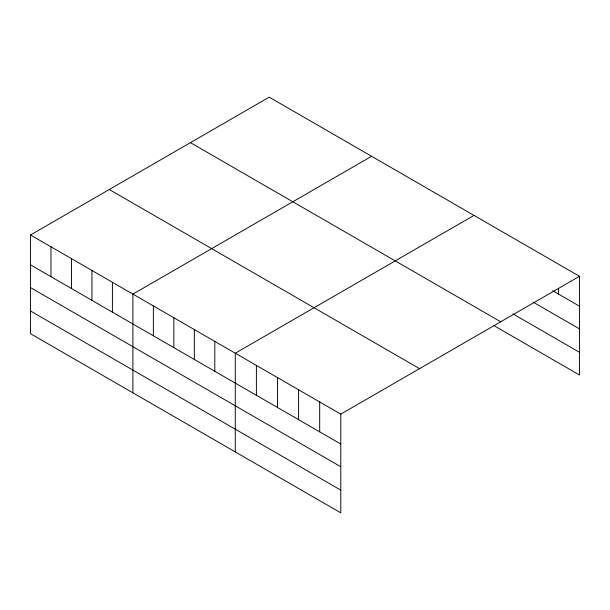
<?xml version="1.0" encoding="UTF-8"?>
<svg xmlns="http://www.w3.org/2000/svg" width="610" height="610" viewBox="0 0 610 610"><rect width="100%" height="100%" fill="white"/><g stroke="black" fill="none" stroke-linecap="round" stroke-linejoin="round"><path stroke-width="0.91" d="M340.784 466.726L340.784 414.129L30.5 234.987L30.5 333.693L340.784 512.835L340.784 466.726L30.5 287.584M493.482 325.351L579.5 375.013L579.5 276.307L269.216 97.165L30.5 234.987M371.612 156.282L132.896 294.104L132.896 392.809M474 215.399L235.285 353.22L235.285 451.926M340.784 414.129L579.5 276.307M552.721 290.726L579.5 306.19M533.247 302.194L579.5 328.904M512.957 313.883L579.5 352.298M190.442 142.649L500.726 321.79M109.274 189.504L419.558 368.646M30.5 264.87L340.784 444.011M30.5 310.978L340.784 490.12M558.402 288.408L558.402 294.005M319.686 401.944L319.686 431.827M298.587 389.767L298.587 419.649M277.489 377.582L277.489 407.465M256.391 365.398L256.391 395.288M214.811 341.394L214.811 371.276M194.331 329.575L194.331 359.458M173.85 317.749L173.85 347.631M153.369 305.93L153.369 335.813M112.415 282.277L112.415 312.16M91.935 270.459L91.935 300.341M71.454 258.632L71.454 288.515M50.981 246.814L50.981 276.696"/></g></svg>
